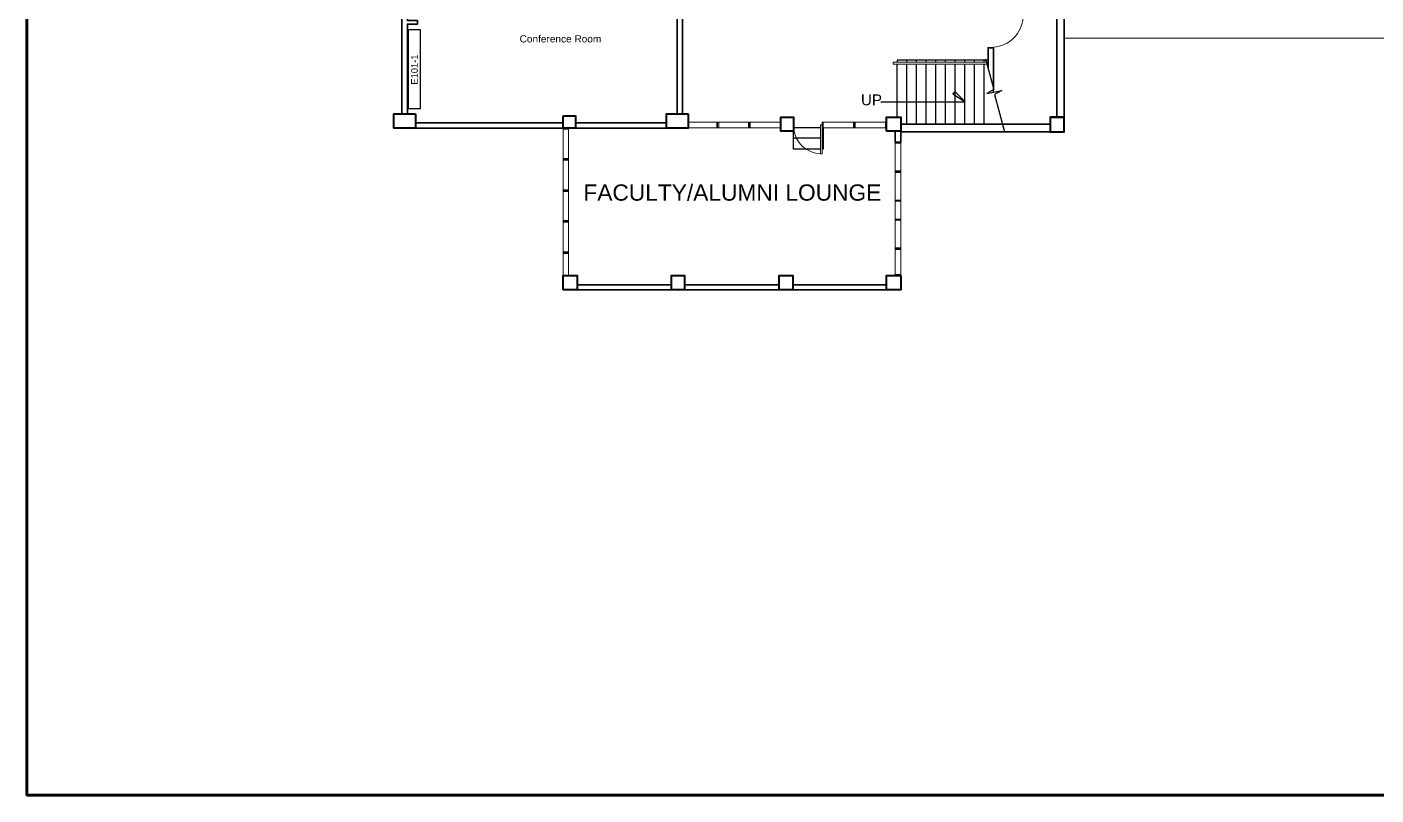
# Model space of a CAD drawing. Header units: inches. Extents: x 0 to 68.7, y 1.4 to 47.2.
# Drawn here: x 0 to 30.03, y 1.39 to 18.5 of the extents above; entities that cross this region are included whole.
import ezdxf

# ---------------------------------------------------------------- set-up
doc = ezdxf.new("R2010")
doc.units = ezdxf.units.IN
doc.header["$MEASUREMENT"] = 0
for name, color, linetype in [('PDF_0', 7, 'Continuous'), ('PDF_column', 7, 'Continuous'), ('PDF_PEN08', 6, 'Continuous'), ('PDF_text', 7, 'Continuous'), ('PDF_walls', 3, 'Continuous')]:
    doc.layers.add(name, color=color, linetype=linetype)
for name, color, linetype, true_color in [('PDF_doors', 7, 'Continuous', 0xdda500), ('PDF_doorwin swing', 7, 'Continuous', 0x95954a), ('PDF_window', 7, 'Continuous', 0xdda500)]:
    doc.layers.add(name, color=color, linetype=linetype, true_color=true_color)
doc.styles.add('PDF ArialMT', font='arial.ttf')
doc.styles.get("Standard").update_dxf_attribs({"font": 'arial.ttf'})

msp = doc.modelspace()

# ---------------------------------------------------------------- linework, layer by layer
for p, q in [((8.485, 18.437), (8.485, 16.687)), ((8.761, 18.437), (8.485, 18.437)), ((8.761, 16.687), (8.761, 18.437)), ((8.485, 16.687), (8.761, 16.687))]:
    msp.add_line(p, q)
at = {"layer": 'PDF_0', "lineweight": 25}
for points in [[(21.397, 17.715), (21.397, 17.764), (19.37, 17.764), (19.37, 17.715)], [(19.586, 17.715), (19.586, 17.764)], [(19.801, 17.715), (19.801, 17.764)], [(20.016, 17.715), (20.016, 17.764)], [(20.232, 17.715), (20.232, 17.764)], [(20.447, 17.715), (20.447, 17.764)], [(20.663, 17.715), (20.663, 17.764)], [(20.878, 17.715), (20.878, 17.764)], [(21.094, 17.715), (21.094, 17.764)], [(21.309, 17.715), (21.309, 17.764)], [(21.339, 17.794), (21.525, 17.108), (21.368, 17.02), (21.701, 17.088), (21.544, 17), (21.76, 16.168)], [(19.37, 16.491), (19.37, 17.676)], [(19.586, 16.334), (19.586, 17.676)], [(19.801, 16.334), (19.801, 17.676)], [(20.016, 16.334), (20.016, 17.676)], [(20.232, 16.334), (20.232, 17.676)], [(20.447, 16.334), (20.447, 17.676)], [(20.663, 16.334), (20.663, 17.676)], [(20.878, 16.334), (20.878, 17.676)], [(21.094, 16.334), (21.094, 17.676)], [(21.309, 16.334), (21.309, 17.676)], [(19.008, 16.834), (20.888, 16.834)], [(21.515, 17.049), (21.515, 17.108)], [(17.666, 16.256), (17.069, 16.256)], [(17.725, 16.256), (17.725, 15.776), (17.705, 15.776)], [(17.666, 15.776), (17.069, 15.776), (17.069, 16.178)], [(17.666, 16.021), (17.069, 16.021)], [(17.725, 16.021), (17.705, 16.021)]]:
    msp.add_lwpolyline(points, dxfattribs=at)
msp.add_lwpolyline([(20.614, 17.01), (20.888, 16.834), (20.663, 17.059)], close=True, dxfattribs=at)
at = {"layer": 'PDF_column', "lineweight": 40}
for points in [[(8.647, 16.569), (8.647, 16.246), (8.167, 16.246), (8.167, 16.569)], [(11.937, 16.52), (12.212, 16.52), (12.212, 16.246), (11.937, 16.246)], [(14.719, 16.569), (14.719, 16.246), (14.239, 16.246), (14.239, 16.569)], [(17.069, 16.178), (16.785, 16.178), (16.785, 16.491), (17.069, 16.491)], [(19.135, 16.178), (19.135, 16.491), (19.458, 16.491), (19.458, 16.178)], [(22.778, 16.168), (23.091, 16.168), (23.091, 16.491), (22.778, 16.491)], [(11.937, 12.643), (11.937, 12.966), (12.251, 12.966), (12.251, 12.643)], [(14.64, 12.643), (14.346, 12.643), (14.346, 12.966), (14.64, 12.966)], [(17.049, 12.643), (16.746, 12.643), (16.746, 12.966), (17.049, 12.966)], [(19.458, 12.966), (19.458, 12.643), (19.135, 12.643), (19.135, 12.966)]]:
    msp.add_lwpolyline(points, close=True, dxfattribs=at)
msp.add_lwpolyline([(22.778, 16.491), (23.091, 16.491)], dxfattribs=at)
at = {"layer": 'PDF_doors', "lineweight": 20}
msp.add_lwpolyline([(17.666, 16.325), (17.705, 16.325), (17.705, 15.678), (17.666, 15.678)], close=True, dxfattribs=at)
at = {"layer": 'PDF_doorwin swing', "lineweight": 9}
for centre, radius, start, end in [((21.461, 18.768), 0.72, 274.4495, 355.5503), ((17.681, 16.29), 0.612, 182.6037, 269.3353)]:
    msp.add_arc(centre, radius, start, end, dxfattribs=at)
at = {"layer": 'PDF_PEN08', "lineweight": 80}
msp.add_lwpolyline([(68.687, 1.391), (0, 1.391), (0, 47.182), (68.687, 47.182)], close=True, dxfattribs=at)
at = {"layer": 'PDF_walls', "lineweight": 35}
for points in [[(14.591, 16.569), (14.591, 20.369), (14.209, 20.369), (14.209, 20.242), (14.474, 20.242), (14.474, 16.569)], [(8.343, 20.046), (8.343, 16.569)], [(8.471, 20.046), (8.471, 18.645), (8.696, 18.645), (8.696, 18.567), (8.471, 18.567), (8.471, 16.569)], [(22.925, 19.018), (22.925, 16.491)], [(23.091, 19.018), (23.091, 16.491)], [(21.515, 17.118), (21.515, 18.038), (21.397, 18.038), (21.397, 17.578)], [(8.647, 16.364), (11.937, 16.364)], [(8.647, 16.246), (11.937, 16.246)], [(12.212, 16.364), (14.239, 16.364)], [(12.212, 16.246), (14.337, 16.246)], [(19.458, 16.334), (22.778, 16.334)], [(19.331, 16.178), (19.331, 15.933), (19.458, 15.933), (19.458, 16.168), (22.778, 16.168)], [(19.458, 12.966), (19.331, 12.966)], [(12.251, 12.76), (14.346, 12.76)], [(12.251, 12.643), (14.346, 12.643)], [(14.64, 12.76), (16.746, 12.76)], [(14.64, 12.643), (16.746, 12.643)], [(17.049, 12.76), (19.135, 12.76)], [(17.049, 12.643), (19.135, 12.643)]]:
    msp.add_lwpolyline(points, dxfattribs=at)
at = {"layer": 'PDF_window', "lineweight": 20}
for points in [[(58.718, 18.254), (23.091, 18.254)], [(21.358, 17.715), (19.282, 17.715), (19.282, 17.676), (21.378, 17.676)], [(11.937, 12.966), (11.937, 16.246)], [(12.055, 16.227), (11.937, 16.227)], [(12.055, 12.966), (12.055, 16.246)], [(14.719, 16.383), (16.785, 16.383)], [(14.719, 16.256), (16.785, 16.256)], [(15.355, 16.383), (15.355, 16.256)], [(15.375, 16.383), (15.375, 16.256)], [(15.404, 16.383), (15.404, 16.256)], [(16.06, 16.383), (16.06, 16.256)], [(16.08, 16.383), (16.08, 16.256)], [(16.099, 16.383), (16.099, 16.256)], [(16.765, 16.383), (16.765, 16.256)], [(19.135, 16.383), (17.705, 16.383), (17.705, 16.256), (19.135, 16.256)], [(17.725, 16.256), (17.725, 16.383)], [(18.401, 16.383), (18.401, 16.256)], [(18.42, 16.383), (18.42, 16.256)], [(18.44, 16.383), (18.44, 16.256)], [(19.116, 16.256), (19.116, 16.383)], [(19.458, 15.933), (19.458, 15.913), (19.331, 15.913), (19.331, 15.933)], [(19.331, 15.913), (19.331, 14.621), (19.458, 14.621), (19.458, 15.913)], [(12.055, 15.571), (11.937, 15.571)], [(12.055, 15.551), (11.937, 15.551)], [(12.055, 15.531), (11.937, 15.531)], [(19.458, 15.296), (19.331, 15.296)], [(19.458, 15.277), (19.331, 15.277)], [(19.458, 15.257), (19.331, 15.257)], [(12.055, 14.875), (11.937, 14.875)], [(12.055, 14.856), (11.937, 14.856)], [(12.055, 14.836), (11.937, 14.836)], [(19.458, 14.64), (19.331, 14.64)], [(19.331, 14.621), (19.331, 14.219)], [(19.458, 14.621), (19.458, 14.219)], [(12.055, 14.19), (11.937, 14.19)], [(12.055, 14.17), (11.937, 14.17)], [(12.055, 14.151), (11.937, 14.151)], [(19.458, 12.907), (19.458, 14.219), (19.331, 14.219), (19.331, 12.966)], [(19.458, 14.2), (19.331, 14.2)], [(19.458, 13.583), (19.331, 13.583)], [(19.458, 13.563), (19.331, 13.563)], [(19.458, 13.543), (19.331, 13.543)], [(12.055, 13.494), (11.937, 13.494)], [(12.055, 13.475), (11.937, 13.475)], [(12.055, 13.455), (11.937, 13.455)], [(19.458, 12.985), (19.331, 12.985)]]:
    msp.add_lwpolyline(points, dxfattribs=at)
at = {"layer": 'PDF_window', "lineweight": 0}
for points in [[(18.42, 16.266), (18.42, 16.266)], [(12.065, 15.551), (12.065, 15.551)], [(19.458, 15.404), (19.458, 15.404)], [(19.458, 14.748), (19.458, 14.748)], [(12.055, 14.17), (12.055, 14.17)], [(19.458, 14.092), (19.458, 14.092)], [(12.055, 13.651), (12.055, 13.651)], [(12.055, 13.475), (12.055, 13.475)], [(19.458, 13.436), (19.458, 13.436)]]:
    msp.add_lwpolyline(points, dxfattribs=at)

# ---------------------------------------------------------------- texts
at = {"insert": (8.552, 17.217), "char_height": 0.1488, "attachment_point": 1, "rotation": 90}
msp.add_mtext_dynamic_manual_height_columns('E101-1', width=0.14877, gutter_width=0.744, heights=[0], dxfattribs=at)
at = {"layer": 'PDF_text', "attachment_point": 4, "style": 'PDF ArialMT'}
for s, insert, char_height in [('Conference Room', (10.968, 18.236), 0.16037), ('UP', (18.568, 16.876), 0.2414), ('FACULTY/ALUMNI LOUNGE', (12.388, 14.811), 0.36212)]:
    msp.add_mtext(s, dxfattribs=dict(at, insert=insert, char_height=char_height))

doc.saveas('drawing.dxf')
